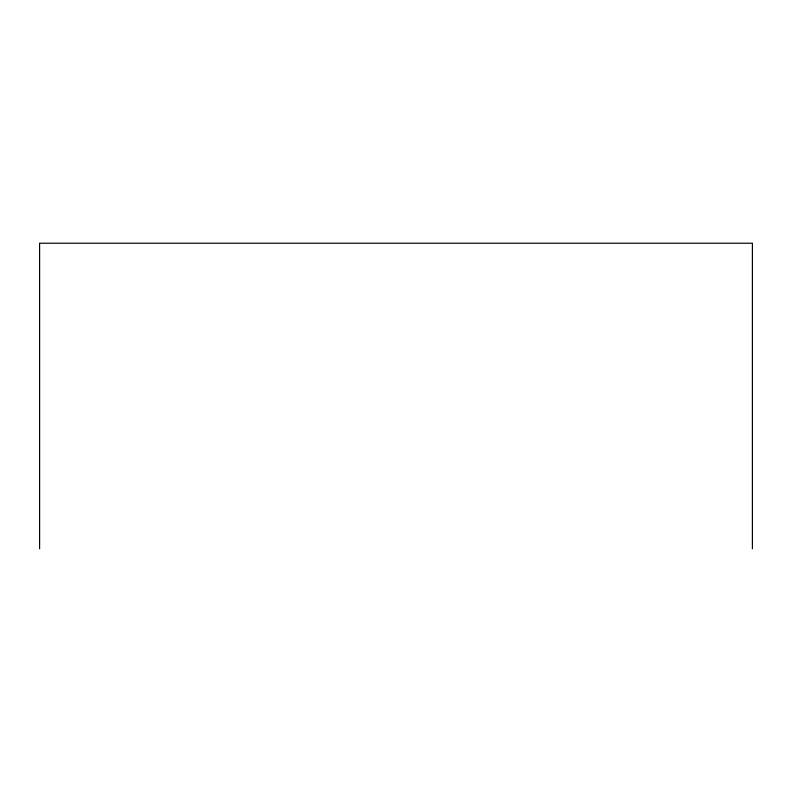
<?xml version="1.0" encoding="UTF-8"?>
<svg xmlns="http://www.w3.org/2000/svg" width="792" height="792" viewBox="0 0 792 792"><rect width="100%" height="100%" fill="white"/><g stroke="black" fill="none" stroke-linecap="round" stroke-linejoin="round"><path stroke-width="1.19" d="M752.4 548.777L752.4 243.223L39.6 243.223L39.6 548.777"/></g></svg>
